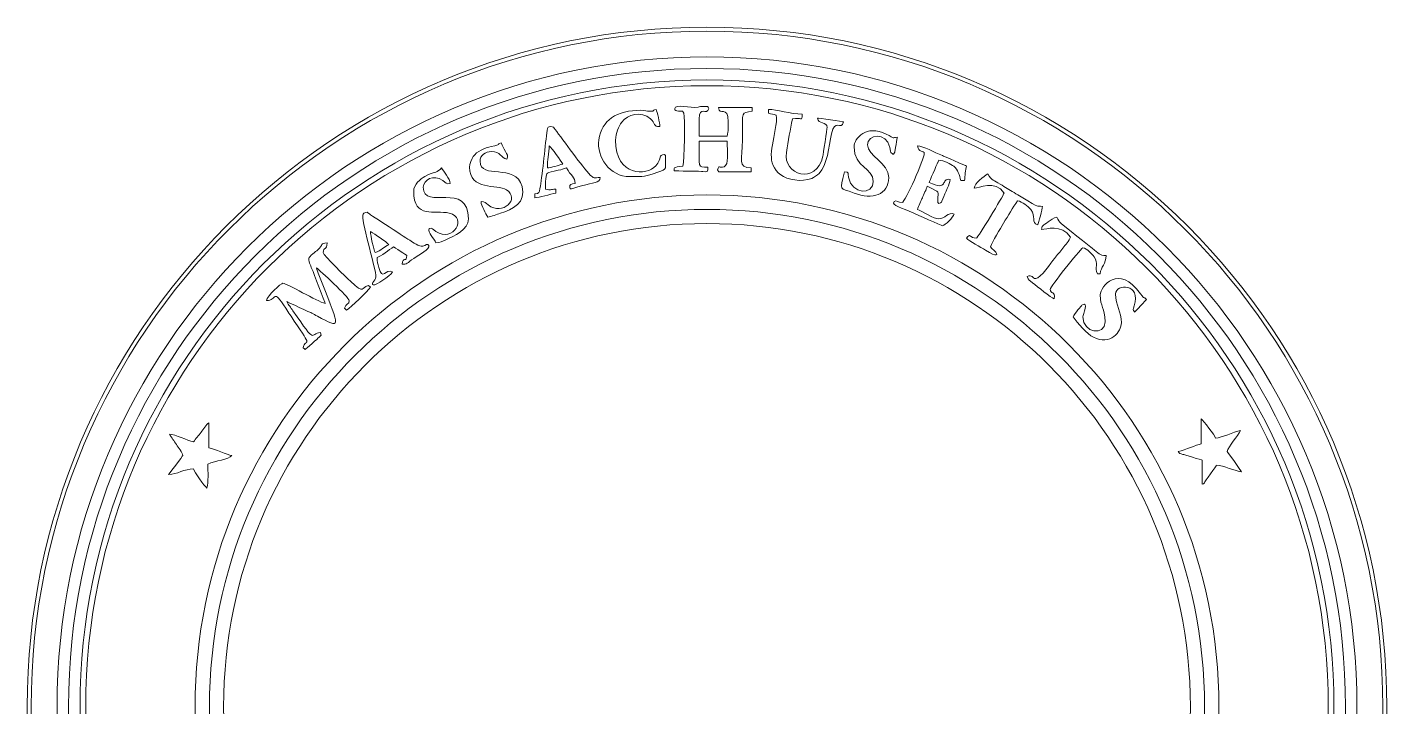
# Model space of a CAD drawing. Header units: inches. Extents: x 1.3 to 99.7, y 0.1 to 69.6.
# Drawn here: x 71.53 to 99.65, y 45.64 to 59.7 of the extents above; entities that cross this region are included whole.
import ezdxf

# ---------------------------------------------------------------- set-up
doc = ezdxf.new("R2010")
doc.units = ezdxf.units.IN
doc.header["$MEASUREMENT"] = 0
doc.layers.add('cut', color=6, linetype='Continuous', lineweight=0)
doc.layers.add('etch', color=1, linetype='Continuous', lineweight=0)

msp = doc.modelspace()

# ---------------------------------------------------------------- linework, layer by layer
at = {"layer": 'cut'}
for radius in [14.064, 10]:
    msp.add_circle((85.589, 45.636), radius, dxfattribs=at)
at = {"layer": 'etch'}
for radius in [13.982, 13.447, 13.209, 12.971, 12.852, 10.591, 10.293]:
    msp.add_circle((85.589, 45.636), radius, dxfattribs=at)
at = {"layer": 'etch', "lineweight": 9}
for points in [[(84.216, 57.979), (83.983, 57.979), (83.766, 57.936), (83.615, 57.823)], [(86.861, 57.919), (86.916, 57.907), (86.966, 57.892), (87.02, 57.88)], [(88.632, 57.223), (88.632, 56.785), (89.03, 56.796), (89.03, 56.507)], [(82.286, 56.786), (82.286, 56.885), (82.291, 56.941), (82.3, 57.01)], [(85.091, 56.825), (84.87, 56.807), (84.916, 56.775), (84.912, 56.726)], [(80.675, 56.805), (80.675, 56.311), (81.246, 56.451), (81.438, 56.336)], [(91.118, 56.368), (91.209, 56.368), (91.547, 56.549), (91.735, 56.268)], [(79.521, 56.308), (79.521, 55.72), (79.957, 55.924), (80.257, 55.851)], [(82.027, 56.249), (82.027, 56.249), (82.027, 56.169), (82.027, 56.169)], [(78.467, 55.811), (78.467, 55.563), (78.741, 54.687), (78.739, 54.534)], [(78.626, 55.473), (78.72, 55.41), (78.95, 55.275), (79.004, 55.194)], [(92.511, 55.513), (92.606, 55.513), (92.917, 55.638), (93.108, 55.353)], [(77.353, 54.916), (77.353, 54.822), (77.396, 54.749), (77.427, 54.672)], [(93.724, 54.16), (93.724, 53.902), (93.824, 53.91), (93.824, 53.603)], [(74.966, 51.117), (74.834, 51.147), (74.592, 51.273), (74.468, 51.276)], [(95.813, 51.077), (95.704, 51.052), (95.495, 50.955), (95.335, 50.918)]]:
    msp.add_open_spline(points, degree=3, dxfattribs=at)
for points, knots in [([(83.825, 57.733), (83.825, 57.733), (83.948, 57.898), (84.221, 57.969), (84.419, 57.804)], [0.6, 0.6, 0.6, 0.6, 0.60000001, 0.66666667, 0.66666667, 0.66666667, 0.66666667]), ([(84.399, 57.961), (84.399, 57.961), (84.343, 57.964), (84.308, 57.979), (84.216, 57.979)], [0.8666667, 0.8666667, 0.8666667, 0.8666667, 0.8666667, 1, 1, 1, 1]), ([(84.534, 57.999), (84.534, 57.999), (84.436, 57.973), (84.516, 57.955), (84.399, 57.961)], [0.8, 0.8, 0.8, 0.8, 0.80000001, 0.86666667, 0.86666667, 0.86666667, 0.86666667]), ([(84.613, 57.641), (84.613, 57.641), (84.613, 57.722), (84.559, 57.946), (84.534, 57.999)], [0.73333333, 0.73333333, 0.73333333, 0.73333333, 0.73333334, 0.8, 0.8, 0.8, 0.8]), ([(84.922, 58.017), (84.922, 58.017), (84.919, 57.973), (84.957, 57.974), (84.996, 57.965)], [0.84615385, 0.84615385, 0.84615385, 0.84615385, 0.84615386, 0.88461538, 0.88461538, 0.88461538, 0.88461538]), ([(85.404, 58.044), (85.404, 58.044), (85.245, 58.02), (84.93, 58.12), (84.922, 58.017)], [0.80769231, 0.80769231, 0.80769231, 0.80769231, 0.80769232, 0.84615385, 0.84615385, 0.84615385, 0.84615385]), ([(84.996, 57.965), (84.996, 57.965), (85.099, 57.942), (85.066, 57.994), (85.108, 57.917)], [0.88461538, 0.88461538, 0.88461538, 0.88461538, 0.88461539, 0.92307692, 0.92307692, 0.92307692, 0.92307692]), ([(85.53, 58.061), (85.53, 58.061), (85.475, 58.063), (85.435, 58.049), (85.404, 58.044)], [0.76923077, 0.76923077, 0.76923077, 0.76923077, 0.76923078, 0.80769231, 0.80769231, 0.80769231, 0.80769231]), ([(85.429, 57.8), (85.429, 57.8), (85.429, 58.096), (85.585, 57.857), (85.628, 58.019)], [0.69230769, 0.69230769, 0.69230769, 0.69230769, 0.6923077, 0.73076923, 0.73076923, 0.73076923, 0.73076923]), ([(85.628, 58.019), (85.628, 58.019), (85.589, 58.072), (85.629, 58.058), (85.53, 58.061)], [0.73076923, 0.73076923, 0.73076923, 0.73076923, 0.73076924, 0.76923077, 0.76923077, 0.76923077, 0.76923077]), ([(85.827, 58.039), (85.827, 58.039), (85.843, 57.842), (86.026, 58.107), (86.026, 57.74), (86.026, 57.74), (86.026, 57.574), (86.038, 57.581), (86.006, 57.442)], [0.53846154, 0.53846154, 0.53846154, 0.53846154, 0.53846155, 0.57692308, 0.57692308, 0.57692308, 0.57692309, 0.61538462, 0.61538462, 0.61538462, 0.61538462]), ([(86.523, 58.039), (86.523, 58.039), (86.523, 58.039), (85.827, 58.039), (85.827, 58.039)], [0.5, 0.5, 0.5, 0.5, 0.50000001, 0.53846154, 0.53846154, 0.53846154, 0.53846154]), ([(86.324, 57.362), (86.324, 57.362), (86.323, 58.024), (86.288, 57.904), (86.523, 57.959)], [0.42307692, 0.42307692, 0.42307692, 0.42307692, 0.42307693, 0.46153846, 0.46153846, 0.46153846, 0.46153846]), ([(86.523, 57.959), (86.523, 57.959), (86.523, 57.959), (86.523, 58.039), (86.523, 58.039)], [0.46153846, 0.46153846, 0.46153846, 0.46153846, 0.46153847, 0.5, 0.5, 0.5, 0.5]), ([(87.558, 57.899), (87.558, 57.899), (87.319, 57.899), (87.027, 57.999), (86.861, 57.999)], [0.8125, 0.8125, 0.8125, 0.8125, 0.81250001, 0.875, 0.875, 0.875, 0.875]), ([(86.861, 57.999), (86.861, 57.999), (86.861, 57.999), (86.861, 57.919), (86.861, 57.919)], [0.875, 0.875, 0.875, 0.875, 0.875, 1, 1, 1, 1]), ([(83.615, 57.823), (83.615, 57.823), (83.474, 57.717), (83.387, 57.586), (83.353, 57.368)], [0.06666667, 0.06666667, 0.06666667, 0.06666667, 0.06666668, 0.13333333, 0.13333333, 0.13333333, 0.13333333]), ([(84.529, 56.83), (84.529, 56.83), (84.35, 56.619), (83.698, 56.605), (83.698, 57.362), (83.698, 57.362), (83.698, 57.511), (83.758, 57.643), (83.825, 57.733)], [0.4666667, 0.4666667, 0.4666667, 0.4666667, 0.4666667, 0.5333333, 0.5333333, 0.5333333, 0.5333333, 0.6, 0.6, 0.6, 0.6]), ([(84.419, 57.804), (84.419, 57.804), (84.531, 57.71), (84.47, 57.644), (84.613, 57.641)], [0.66666667, 0.66666667, 0.66666667, 0.66666667, 0.66666668, 0.73333333, 0.73333333, 0.73333333, 0.73333333]), ([(85.108, 57.917), (85.108, 57.917), (85.147, 57.846), (85.116, 56.933), (85.091, 56.825)], [0.92307692, 0.92307692, 0.92307692, 0.92307692, 0.92307693, 1, 1, 1, 1]), ([(85.429, 57.442), (85.429, 57.442), (85.429, 57.442), (85.429, 57.8), (85.429, 57.8)], [0.65384615, 0.65384615, 0.65384615, 0.65384615, 0.65384616, 0.69230769, 0.69230769, 0.69230769, 0.69230769]), ([(87.015, 57.667), (87.015, 57.667), (86.942, 57.193), (86.8, 56.882), (87.116, 56.643)], [0.125, 0.125, 0.125, 0.125, 0.12500001, 0.1875, 0.1875, 0.1875, 0.1875]), ([(87.02, 57.88), (87.02, 57.88), (87.029, 57.777), (87.034, 57.793), (87.015, 57.667)], [0.0625, 0.0625, 0.0625, 0.0625, 0.06250001, 0.125, 0.125, 0.125, 0.125]), ([(87.233, 57.109), (87.233, 57.109), (87.275, 57.354), (87.307, 57.577), (87.359, 57.8)], [0.6875, 0.6875, 0.6875, 0.6875, 0.68750001, 0.75, 0.75, 0.75, 0.75]), ([(87.359, 57.8), (87.359, 57.8), (87.541, 57.848), (87.554, 57.725), (87.558, 57.899)], [0.75, 0.75, 0.75, 0.75, 0.75000001, 0.8125, 0.8125, 0.8125, 0.8125]), ([(88.413, 57.74), (88.413, 57.74), (88.413, 57.74), (87.876, 57.82), (87.876, 57.82)], [0.4375, 0.4375, 0.4375, 0.4375, 0.43750001, 0.5, 0.5, 0.5, 0.5]), ([(87.876, 57.82), (87.876, 57.82), (87.887, 57.681), (88.075, 57.754), (88.075, 57.621)], [0.5, 0.5, 0.5, 0.5, 0.50000001, 0.5625, 0.5625, 0.5625, 0.5625]), ([(88.165, 57.491), (88.165, 57.491), (88.237, 57.83), (88.361, 57.546), (88.413, 57.74)], [0.375, 0.375, 0.375, 0.375, 0.37500001, 0.4375, 0.4375, 0.4375, 0.4375]), ([(89.295, 57.489), (89.295, 57.489), (88.887, 57.69), (88.632, 57.402), (88.632, 57.223)], [0.8461538, 0.8461538, 0.8461538, 0.8461538, 0.8461539, 1, 1, 1, 1]), ([(82.276, 57.511), (82.276, 57.511), (82.235, 57.204), (82.177, 56.583), (82.134, 56.361)], [0.83333333, 0.83333333, 0.83333333, 0.83333333, 0.83333334, 0.88888889, 0.88888889, 0.88888889, 0.88888889]), ([(82.447, 57.583), (82.447, 57.583), (82.411, 57.628), (82.421, 57.641), (82.346, 57.641), (82.346, 57.641), (82.271, 57.641), (82.286, 57.582), (82.276, 57.511)], [0.7222222, 0.7222222, 0.7222222, 0.7222222, 0.7222222, 0.7777778, 0.7777778, 0.7777778, 0.7777778, 0.8333333, 0.8333333, 0.8333333, 0.8333333]), ([(83.175, 56.64), (83.175, 56.64), (83.015, 56.797), (82.616, 57.369), (82.447, 57.583)], [0.66666667, 0.66666667, 0.66666667, 0.66666667, 0.66666668, 0.72222222, 0.72222222, 0.72222222, 0.72222222]), ([(86.006, 57.442), (86.006, 57.442), (86.006, 57.442), (85.429, 57.442), (85.429, 57.442)], [0.61538462, 0.61538462, 0.61538462, 0.61538462, 0.61538463, 0.65384615, 0.65384615, 0.65384615, 0.65384615]), ([(87.909, 56.673), (87.909, 56.673), (88.081, 56.846), (88.109, 57.224), (88.165, 57.491)], [0.3125, 0.3125, 0.3125, 0.3125, 0.31250001, 0.375, 0.375, 0.375, 0.375]), ([(88.075, 57.621), (88.075, 57.621), (88.075, 57.621), (87.987, 57.033), (87.987, 57.033)], [0.5625, 0.5625, 0.5625, 0.5625, 0.56250001, 0.625, 0.625, 0.625, 0.625]), ([(88.91, 57.263), (88.91, 57.263), (88.91, 57.478), (89.294, 57.553), (89.372, 57.207)], [0.46153846, 0.46153846, 0.46153846, 0.46153846, 0.46153847, 0.53846154, 0.53846154, 0.53846154, 0.53846154]), ([(89.527, 57.422), (89.527, 57.422), (89.401, 57.412), (89.505, 57.385), (89.295, 57.489)], [0.76923077, 0.76923077, 0.76923077, 0.76923077, 0.76923078, 0.84615385, 0.84615385, 0.84615385, 0.84615385]), ([(89.473, 57.115), (89.473, 57.115), (89.473, 57.115), (89.527, 57.422), (89.527, 57.422)], [0.69230769, 0.69230769, 0.69230769, 0.69230769, 0.6923077, 0.76923077, 0.76923077, 0.76923077, 0.76923077]), ([(81.124, 57.231), (81.124, 57.231), (81, 57.206), (80.819, 57.127), (80.754, 57.024)], [0.8, 0.8, 0.8, 0.8, 0.80000001, 0.86666667, 0.86666667, 0.86666667, 0.86666667]), ([(80.894, 56.925), (80.894, 56.925), (80.894, 57.049), (81.004, 57.124), (81.132, 57.124), (81.132, 57.124), (81.322, 57.124), (81.319, 57), (81.451, 56.965)], [0.4666667, 0.4666667, 0.4666667, 0.4666667, 0.4666667, 0.5333333, 0.5333333, 0.5333333, 0.5333333, 0.6, 0.6, 0.6, 0.6]), ([(81.331, 57.303), (81.331, 57.303), (81.207, 57.269), (81.37, 57.28), (81.124, 57.231)], [0.73333333, 0.73333333, 0.73333333, 0.73333333, 0.73333334, 0.8, 0.8, 0.8, 0.8]), ([(81.418, 57.13), (81.418, 57.13), (81.384, 57.194), (81.362, 57.245), (81.331, 57.303)], [0.66666667, 0.66666667, 0.66666667, 0.66666667, 0.66666668, 0.73333333, 0.73333333, 0.73333333, 0.73333333]), ([(81.451, 56.965), (81.451, 56.965), (81.484, 57.034), (81.453, 57.064), (81.418, 57.13)], [0.6, 0.6, 0.6, 0.6, 0.60000001, 0.66666667, 0.66666667, 0.66666667, 0.66666667]), ([(82.3, 57.01), (82.3, 57.01), (82.31, 57.083), (82.325, 57.186), (82.326, 57.243)], [0.2, 0.2, 0.2, 0.2, 0.2, 0.4, 0.4, 0.4, 0.4]), ([(82.326, 57.243), (82.326, 57.243), (82.379, 57.204), (82.567, 56.936), (82.604, 56.865)], [0.4, 0.4, 0.4, 0.4, 0.4, 0.6, 0.6, 0.6, 0.6]), ([(83.353, 57.368), (83.353, 57.368), (83.3, 57.022), (83.566, 56.607), (83.997, 56.607)], [0.13333333, 0.13333333, 0.13333333, 0.13333333, 0.13333334, 0.2, 0.2, 0.2, 0.2]), ([(85.608, 56.805), (85.608, 56.805), (85.384, 56.805), (85.429, 56.773), (85.429, 57.343)], [0.11538462, 0.11538462, 0.11538462, 0.11538462, 0.11538463, 0.15384615, 0.15384615, 0.15384615, 0.15384615]), ([(85.429, 57.343), (85.429, 57.343), (85.429, 57.343), (86.006, 57.343), (86.006, 57.343)], [0.15384615, 0.15384615, 0.15384615, 0.15384615, 0.15384616, 0.19230769, 0.19230769, 0.19230769, 0.19230769]), ([(86.006, 57.343), (86.006, 57.343), (86.006, 57.114), (86.048, 56.844), (85.941, 56.811)], [0.19230769, 0.19230769, 0.19230769, 0.19230769, 0.1923077, 0.23076923, 0.23076923, 0.23076923, 0.23076923]), ([(86.503, 56.786), (86.503, 56.786), (86.21, 56.792), (86.325, 56.969), (86.324, 57.362)], [0.38461538, 0.38461538, 0.38461538, 0.38461538, 0.38461539, 0.42307692, 0.42307692, 0.42307692, 0.42307692]), ([(87.987, 57.033), (87.987, 57.033), (87.848, 56.418), (87.152, 56.644), (87.233, 57.109)], [0.625, 0.625, 0.625, 0.625, 0.62500001, 0.6875, 0.6875, 0.6875, 0.6875]), ([(89.348, 56.587), (89.348, 56.587), (89.348, 56.889), (88.91, 57.046), (88.91, 57.263)], [0.38461538, 0.38461538, 0.38461538, 0.38461538, 0.38461539, 0.46153846, 0.46153846, 0.46153846, 0.46153846]), ([(89.372, 57.207), (89.372, 57.207), (89.402, 57.075), (89.38, 57.104), (89.427, 57.084)], [0.53846154, 0.53846154, 0.53846154, 0.53846154, 0.53846155, 0.61538462, 0.61538462, 0.61538462, 0.61538462]), ([(89.427, 57.084), (89.427, 57.084), (89.428, 57.084), (89.432, 57.024), (89.473, 57.115)], [0.61538462, 0.61538462, 0.61538462, 0.61538462, 0.61538463, 0.69230769, 0.69230769, 0.69230769, 0.69230769]), ([(90.459, 57.041), (90.459, 57.041), (90.296, 57.108), (90.061, 57.24), (89.945, 57.243)], [0.875, 0.875, 0.875, 0.875, 0.87500001, 0.91666667, 0.91666667, 0.91666667, 0.91666667]), ([(89.945, 57.243), (89.945, 57.243), (89.957, 57.094), (90.084, 57.153), (90.084, 57.084)], [0.91666667, 0.91666667, 0.91666667, 0.91666667, 0.91666668, 1, 1, 1, 1]), ([(80.754, 57.024), (80.754, 57.024), (80.732, 56.989), (80.675, 56.858), (80.675, 56.805)], [0.8666667, 0.8666667, 0.8666667, 0.8666667, 0.8666667, 1, 1, 1, 1]), ([(81.765, 56.403), (81.765, 56.403), (81.625, 56.903), (80.894, 56.531), (80.894, 56.925)], [0.4, 0.4, 0.4, 0.4, 0.40000001, 0.46666667, 0.46666667, 0.46666667, 0.46666667]), ([(82.604, 56.865), (82.604, 56.865), (82.516, 56.844), (82.367, 56.792), (82.286, 56.786)], [0.6, 0.6, 0.6, 0.6, 0.6, 1, 1, 1, 1]), ([(84.474, 56.666), (84.474, 56.666), (84.765, 56.775), (84.733, 56.699), (84.733, 57.004)], [0.26666667, 0.26666667, 0.26666667, 0.26666667, 0.26666668, 0.33333333, 0.33333333, 0.33333333, 0.33333333]), ([(84.713, 57.064), (84.713, 57.064), (84.569, 57.052), (84.674, 57.002), (84.529, 56.83)], [0.4, 0.4, 0.4, 0.4, 0.40000001, 0.46666667, 0.46666667, 0.46666667, 0.46666667]), ([(84.733, 57.004), (84.733, 57.004), (84.733, 57.08), (84.739, 57.012), (84.713, 57.064)], [0.33333333, 0.33333333, 0.33333333, 0.33333333, 0.33333334, 0.4, 0.4, 0.4, 0.4]), ([(85.941, 56.811), (85.941, 56.811), (85.84, 56.78), (85.837, 56.857), (85.807, 56.746)], [0.23076923, 0.23076923, 0.23076923, 0.23076923, 0.23076924, 0.26923077, 0.26923077, 0.26923077, 0.26923077]), ([(90.084, 57.084), (90.084, 56.993), (89.69, 56.07), (89.626, 56.07), (89.626, 56.07), (89.543, 56.07), (89.503, 56.129), (89.462, 56.089)], [0, 0, 0, 0, 0.04166667, 0.04166667, 0.04166667, 0.04166668, 0.08333333, 0.08333333, 0.08333333, 0.08333333]), ([(90.183, 56.487), (90.183, 56.487), (90.183, 56.487), (90.353, 56.875), (90.353, 56.875)], [0.58333333, 0.58333333, 0.58333333, 0.58333333, 0.58333334, 0.625, 0.625, 0.625, 0.625]), ([(90.353, 56.875), (90.353, 56.875), (90.384, 56.945), (90.361, 56.867), (90.382, 56.945)], [0.625, 0.625, 0.625, 0.625, 0.62500001, 0.66666667, 0.66666667, 0.66666667, 0.66666667]), ([(90.382, 56.945), (90.382, 56.945), (90.484, 56.942), (90.636, 56.869), (90.696, 56.821)], [0.66666667, 0.66666667, 0.66666667, 0.66666667, 0.66666668, 0.70833333, 0.70833333, 0.70833333, 0.70833333]), ([(90.959, 56.825), (90.959, 56.825), (90.959, 56.825), (90.459, 57.041), (90.459, 57.041)], [0.83333333, 0.83333333, 0.83333333, 0.83333333, 0.83333334, 0.875, 0.875, 0.875, 0.875]), ([(90.696, 56.821), (90.696, 56.821), (90.775, 56.756), (90.814, 56.638), (90.84, 56.527)], [0.70833333, 0.70833333, 0.70833333, 0.70833333, 0.70833334, 0.75, 0.75, 0.75, 0.75]), ([(90.919, 56.527), (90.919, 56.527), (90.919, 56.625), (90.94, 56.745), (90.959, 56.825)], [0.79166667, 0.79166667, 0.79166667, 0.79166667, 0.79166668, 0.83333333, 0.83333333, 0.83333333, 0.83333333]), ([(79.753, 56.613), (79.753, 56.613), (79.658, 56.561), (79.521, 56.439), (79.521, 56.308)], [0.8571429, 0.8571429, 0.8571429, 0.8571429, 0.8571429, 1, 1, 1, 1]), ([(80.655, 55.731), (80.655, 55.731), (80.655, 56.535), (79.72, 55.889), (79.72, 56.388), (79.72, 56.388), (79.72, 56.541), (79.935, 56.663), (80.121, 56.53)], [0.4285714, 0.4285714, 0.4285714, 0.4285714, 0.4285714, 0.5, 0.5, 0.5, 0.5, 0.5714286, 0.5714286, 0.5714286, 0.5714286]), ([(80.068, 56.756), (80.068, 56.756), (79.983, 56.68), (79.925, 56.708), (79.753, 56.613)], [0.78571429, 0.78571429, 0.78571429, 0.78571429, 0.7857143, 0.85714286, 0.85714286, 0.85714286, 0.85714286]), ([(80.098, 56.786), (80.098, 56.786), (80.059, 56.757), (80.098, 56.783), (80.068, 56.756)], [0.71428571, 0.71428571, 0.71428571, 0.71428571, 0.71428572, 0.78571429, 0.78571429, 0.78571429, 0.78571429]), ([(80.277, 56.467), (80.277, 56.467), (80.269, 56.562), (80.146, 56.713), (80.098, 56.786)], [0.64285714, 0.64285714, 0.64285714, 0.64285714, 0.64285715, 0.71428571, 0.71428571, 0.71428571, 0.71428571]), ([(82.246, 56.348), (82.246, 56.348), (82.246, 56.421), (82.243, 56.489), (82.253, 56.56)], [0.22222222, 0.22222222, 0.22222222, 0.22222222, 0.22222223, 0.27777778, 0.27777778, 0.27777778, 0.27777778]), ([(82.253, 56.56), (82.253, 56.56), (82.274, 56.71), (82.249, 56.671), (82.513, 56.738)], [0.27777778, 0.27777778, 0.27777778, 0.27777778, 0.27777779, 0.33333333, 0.33333333, 0.33333333, 0.33333333]), ([(82.513, 56.738), (82.513, 56.738), (82.587, 56.756), (82.62, 56.771), (82.684, 56.786)], [0.33333333, 0.33333333, 0.33333333, 0.33333333, 0.33333334, 0.38888889, 0.38888889, 0.38888889, 0.38888889]), ([(82.684, 56.786), (82.684, 56.786), (82.769, 56.624), (82.86, 56.602), (82.863, 56.467)], [0.38888889, 0.38888889, 0.38888889, 0.38888889, 0.3888889, 0.44444444, 0.44444444, 0.44444444, 0.44444444]), ([(82.993, 56.416), (82.993, 56.416), (83.239, 56.487), (83.37, 56.468), (83.38, 56.587)], [0.55555556, 0.55555556, 0.55555556, 0.55555556, 0.55555557, 0.61111111, 0.61111111, 0.61111111, 0.61111111]), ([(83.38, 56.587), (83.38, 56.587), (83.244, 56.587), (83.251, 56.565), (83.175, 56.64)], [0.61111111, 0.61111111, 0.61111111, 0.61111111, 0.61111112, 0.66666667, 0.66666667, 0.66666667, 0.66666667]), ([(83.997, 56.607), (83.997, 56.607), (84.19, 56.607), (84.293, 56.598), (84.474, 56.666)], [0.2, 0.2, 0.2, 0.2, 0.20000001, 0.26666667, 0.26666667, 0.26666667, 0.26666667]), ([(84.912, 56.726), (84.912, 56.726), (84.912, 56.726), (85.503, 56.715), (85.503, 56.715)], [0.03846154, 0.03846154, 0.03846154, 0.03846154, 0.03846155, 0.07692308, 0.07692308, 0.07692308, 0.07692308]), ([(85.503, 56.715), (85.503, 56.715), (85.599, 56.701), (85.606, 56.702), (85.608, 56.805)], [0.07692308, 0.07692308, 0.07692308, 0.07692308, 0.07692309, 0.11538462, 0.11538462, 0.11538462, 0.11538462]), ([(85.807, 56.746), (85.807, 56.746), (85.83, 56.712), (85.81, 56.706), (85.867, 56.706)], [0.26923077, 0.26923077, 0.26923077, 0.26923077, 0.26923078, 0.30769231, 0.30769231, 0.30769231, 0.30769231]), ([(85.867, 56.706), (85.867, 56.706), (85.867, 56.706), (86.503, 56.706), (86.503, 56.706)], [0.30769231, 0.30769231, 0.30769231, 0.30769231, 0.30769232, 0.34615385, 0.34615385, 0.34615385, 0.34615385]), ([(86.503, 56.706), (86.503, 56.706), (86.503, 56.706), (86.503, 56.786), (86.503, 56.786)], [0.34615385, 0.34615385, 0.34615385, 0.34615385, 0.34615386, 0.38461538, 0.38461538, 0.38461538, 0.38461538]), ([(87.116, 56.643), (87.116, 56.643), (87.25, 56.542), (87.545, 56.488), (87.755, 56.569)], [0.1875, 0.1875, 0.1875, 0.1875, 0.18750001, 0.25, 0.25, 0.25, 0.25]), ([(87.755, 56.569), (87.755, 56.569), (87.796, 56.584), (87.876, 56.639), (87.909, 56.673)], [0.25, 0.25, 0.25, 0.25, 0.25000001, 0.3125, 0.3125, 0.3125, 0.3125]), ([(88.433, 56.706), (88.433, 56.706), (88.335, 56.286), (88.325, 56.391), (88.632, 56.268)], [0.23076923, 0.23076923, 0.23076923, 0.23076923, 0.23076924, 0.30769231, 0.30769231, 0.30769231, 0.30769231]), ([(88.519, 56.593), (88.519, 56.593), (88.502, 56.687), (88.534, 56.698), (88.433, 56.706)], [0.15384615, 0.15384615, 0.15384615, 0.15384615, 0.15384616, 0.23076923, 0.23076923, 0.23076923, 0.23076923]), ([(89.03, 56.507), (89.03, 56.507), (89.03, 56.222), (88.582, 56.232), (88.519, 56.593)], [0.07692308, 0.07692308, 0.07692308, 0.07692308, 0.07692309, 0.15384615, 0.15384615, 0.15384615, 0.15384615]), ([(88.632, 56.268), (88.632, 56.268), (89.014, 56.116), (89.348, 56.233), (89.348, 56.587)], [0.30769231, 0.30769231, 0.30769231, 0.30769231, 0.30769232, 0.38461538, 0.38461538, 0.38461538, 0.38461538]), ([(90.621, 56.547), (90.621, 56.547), (90.416, 56.59), (90.592, 56.291), (90.183, 56.487)], [0.54166667, 0.54166667, 0.54166667, 0.54166667, 0.54166668, 0.58333333, 0.58333333, 0.58333333, 0.58333333]), ([(90.466, 56.145), (90.466, 56.145), (90.519, 56.283), (90.613, 56.454), (90.621, 56.547)], [0.5, 0.5, 0.5, 0.5, 0.50000001, 0.54166667, 0.54166667, 0.54166667, 0.54166667]), ([(91.397, 56.666), (91.397, 56.666), (91.314, 56.611), (91.127, 56.475), (91.118, 56.368)], [0.8823529, 0.8823529, 0.8823529, 0.8823529, 0.882353, 1, 1, 1, 1]), ([(91.657, 56.449), (91.657, 56.449), (91.515, 56.533), (91.491, 56.525), (91.397, 56.666)], [0.82352941, 0.82352941, 0.82352941, 0.82352941, 0.82352942, 0.88235294, 0.88235294, 0.88235294, 0.88235294]), ([(80.121, 56.53), (80.121, 56.53), (80.2, 56.475), (80.187, 56.448), (80.277, 56.467)], [0.57142857, 0.57142857, 0.57142857, 0.57142857, 0.57142858, 0.64285714, 0.64285714, 0.64285714, 0.64285714]), ([(81.438, 56.336), (81.438, 56.336), (81.738, 56.156), (81.356, 55.784), (81.064, 56.021)], [0.06666667, 0.06666667, 0.06666667, 0.06666667, 0.06666668, 0.13333333, 0.13333333, 0.13333333, 0.13333333]), ([(81.314, 55.848), (81.314, 55.848), (81.558, 55.925), (81.858, 56.069), (81.765, 56.403)], [0.33333333, 0.33333333, 0.33333333, 0.33333333, 0.33333334, 0.4, 0.4, 0.4, 0.4]), ([(82.134, 56.361), (82.134, 56.361), (82.115, 56.263), (82.117, 56.269), (82.027, 56.249)], [0.8888889, 0.8888889, 0.8888889, 0.8888889, 0.8888889, 1, 1, 1, 1]), ([(82.027, 56.169), (82.027, 56.169), (82.11, 56.171), (82.352, 56.242), (82.465, 56.268)], [0.05555556, 0.05555556, 0.05555556, 0.05555556, 0.05555557, 0.11111111, 0.11111111, 0.11111111, 0.11111111]), ([(82.465, 56.348), (82.465, 56.348), (82.328, 56.348), (82.381, 56.317), (82.246, 56.348)], [0.16666667, 0.16666667, 0.16666667, 0.16666667, 0.16666668, 0.22222222, 0.22222222, 0.22222222, 0.22222222]), ([(82.465, 56.268), (82.465, 56.268), (82.465, 56.268), (82.465, 56.348), (82.465, 56.348)], [0.11111111, 0.11111111, 0.11111111, 0.11111111, 0.11111112, 0.16666667, 0.16666667, 0.16666667, 0.16666667]), ([(82.863, 56.467), (82.863, 56.467), (82.773, 56.46), (82.742, 56.442), (82.748, 56.39)], [0.44444444, 0.44444444, 0.44444444, 0.44444444, 0.44444445, 0.5, 0.5, 0.5, 0.5]), ([(82.748, 56.39), (82.748, 56.39), (82.754, 56.335), (82.757, 56.349), (82.993, 56.416)], [0.5, 0.5, 0.5, 0.5, 0.50000001, 0.55555556, 0.55555556, 0.55555556, 0.55555556]), ([(90.044, 56.17), (90.044, 56.17), (90.072, 56.234), (90.129, 56.347), (90.144, 56.408)], [0.33333333, 0.33333333, 0.33333333, 0.33333333, 0.33333334, 0.375, 0.375, 0.375, 0.375]), ([(90.144, 56.408), (90.144, 56.408), (90.441, 56.251), (90.362, 56.331), (90.362, 56.109)], [0.375, 0.375, 0.375, 0.375, 0.37500001, 0.41666667, 0.41666667, 0.41666667, 0.41666667]), ([(90.84, 56.527), (90.84, 56.527), (90.84, 56.527), (90.919, 56.527), (90.919, 56.527)], [0.75, 0.75, 0.75, 0.75, 0.75000001, 0.79166667, 0.79166667, 0.79166667, 0.79166667]), ([(91.735, 56.268), (91.735, 56.268), (91.72, 56.213), (91.194, 55.334), (91.158, 55.334)], [0.05882353, 0.05882353, 0.05882353, 0.05882353, 0.05882354, 0.11764706, 0.11764706, 0.11764706, 0.11764706]), ([(91.943, 56.277), (91.943, 56.277), (91.84, 56.339), (91.754, 56.39), (91.657, 56.449)], [0.76470588, 0.76470588, 0.76470588, 0.76470588, 0.76470589, 0.82352941, 0.82352941, 0.82352941, 0.82352941]), ([(92.229, 56.106), (92.229, 56.106), (92.128, 56.166), (92.046, 56.215), (91.943, 56.277)], [0.70588235, 0.70588235, 0.70588235, 0.70588235, 0.70588236, 0.76470588, 0.76470588, 0.76470588, 0.76470588]), ([(81.064, 56.021), (81.064, 56.021), (81.011, 56.065), (81.002, 56.087), (80.914, 56.089)], [0.13333333, 0.13333333, 0.13333333, 0.13333333, 0.13333334, 0.2, 0.2, 0.2, 0.2]), ([(80.914, 56.089), (80.914, 56.089), (80.921, 56.004), (81.015, 55.843), (81.053, 55.771)], [0.2, 0.2, 0.2, 0.2, 0.20000001, 0.26666667, 0.26666667, 0.26666667, 0.26666667]), ([(89.462, 56.089), (89.462, 56.089), (89.384, 56.011), (89.64, 55.964), (89.852, 55.857)], [0.08333333, 0.08333333, 0.08333333, 0.08333333, 0.08333334, 0.125, 0.125, 0.125, 0.125]), ([(89.945, 55.93), (89.945, 55.93), (89.96, 55.995), (90.017, 56.108), (90.044, 56.17)], [0.29166667, 0.29166667, 0.29166667, 0.29166667, 0.29166668, 0.33333333, 0.33333333, 0.33333333, 0.33333333]), ([(90.362, 56.109), (90.362, 56.109), (90.362, 56.033), (90.356, 56.102), (90.382, 56.05)], [0.41666667, 0.41666667, 0.41666667, 0.41666667, 0.41666668, 0.45833333, 0.45833333, 0.45833333, 0.45833333]), ([(90.382, 56.05), (90.382, 56.05), (90.456, 56.069), (90.436, 56.067), (90.466, 56.145)], [0.45833333, 0.45833333, 0.45833333, 0.45833333, 0.45833334, 0.5, 0.5, 0.5, 0.5]), ([(91.724, 55.643), (91.724, 55.643), (91.824, 55.809), (91.911, 55.956), (92.013, 56.109)], [0.41176471, 0.41176471, 0.41176471, 0.41176471, 0.41176472, 0.47058824, 0.47058824, 0.47058824, 0.47058824]), ([(92.013, 56.109), (92.013, 56.109), (92.114, 56.086), (92.228, 55.998), (92.287, 55.925)], [0.47058824, 0.47058824, 0.47058824, 0.47058824, 0.47058825, 0.52941176, 0.52941176, 0.52941176, 0.52941176]), ([(92.531, 55.99), (92.531, 55.99), (92.375, 56.023), (92.519, 55.93), (92.229, 56.106)], [0.64705882, 0.64705882, 0.64705882, 0.64705882, 0.64705883, 0.70588235, 0.70588235, 0.70588235, 0.70588235]), ([(92.431, 55.612), (92.431, 55.612), (92.45, 55.652), (92.526, 55.934), (92.531, 55.99)], [0.58823529, 0.58823529, 0.58823529, 0.58823529, 0.5882353, 0.64705882, 0.64705882, 0.64705882, 0.64705882]), ([(78.529, 55.864), (78.529, 55.864), (78.508, 55.861), (78.467, 55.842), (78.467, 55.811)], [0.875, 0.875, 0.875, 0.875, 0.875, 1, 1, 1, 1]), ([(78.594, 55.842), (78.594, 55.842), (78.533, 55.879), (78.598, 55.874), (78.529, 55.864)], [0.8125, 0.8125, 0.8125, 0.8125, 0.81250001, 0.875, 0.875, 0.875, 0.875]), ([(79.438, 55.29), (79.438, 55.29), (79.438, 55.29), (78.594, 55.842), (78.594, 55.842)], [0.75, 0.75, 0.75, 0.75, 0.75000001, 0.8125, 0.8125, 0.8125, 0.8125]), ([(80.257, 55.851), (80.257, 55.851), (80.641, 55.757), (80.345, 55.234), (79.979, 55.474)], [0.07142857, 0.07142857, 0.07142857, 0.07142857, 0.07142858, 0.14285714, 0.14285714, 0.14285714, 0.14285714]), ([(80.189, 55.302), (80.189, 55.302), (80.354, 55.371), (80.655, 55.514), (80.655, 55.731)], [0.35714286, 0.35714286, 0.35714286, 0.35714286, 0.35714287, 0.42857143, 0.42857143, 0.42857143, 0.42857143]), ([(81.053, 55.771), (81.053, 55.771), (81.136, 55.778), (81.242, 55.826), (81.314, 55.848)], [0.26666667, 0.26666667, 0.26666667, 0.26666667, 0.26666668, 0.33333333, 0.33333333, 0.33333333, 0.33333333]), ([(89.852, 55.857), (89.852, 55.857), (89.91, 55.828), (90.444, 55.592), (90.462, 55.592)], [0.125, 0.125, 0.125, 0.125, 0.12500001, 0.16666667, 0.16666667, 0.16666667, 0.16666667]), ([(90.382, 55.731), (90.382, 55.731), (90.306, 55.731), (90.017, 55.892), (89.945, 55.93)], [0.25, 0.25, 0.25, 0.25, 0.25000001, 0.29166667, 0.29166667, 0.29166667, 0.29166667]), ([(90.701, 55.831), (90.701, 55.831), (90.58, 55.889), (90.512, 55.731), (90.382, 55.731)], [0.20833333, 0.20833333, 0.20833333, 0.20833333, 0.20833334, 0.25, 0.25, 0.25, 0.25]), ([(90.462, 55.592), (90.462, 55.592), (90.515, 55.592), (90.684, 55.77), (90.701, 55.831)], [0.16666667, 0.16666667, 0.16666667, 0.16666667, 0.16666668, 0.20833333, 0.20833333, 0.20833333, 0.20833333]), ([(92.287, 55.925), (92.287, 55.925), (92.402, 55.784), (92.285, 55.651), (92.431, 55.612)], [0.52941176, 0.52941176, 0.52941176, 0.52941176, 0.52941177, 0.58823529, 0.58823529, 0.58823529, 0.58823529]), ([(92.829, 55.771), (92.829, 55.771), (92.757, 55.754), (92.704, 55.71), (92.65, 55.672)], [0.84210526, 0.84210526, 0.84210526, 0.84210526, 0.84210527, 0.89473684, 0.89473684, 0.89473684, 0.89473684]), ([(92.925, 55.628), (92.925, 55.628), (92.862, 55.68), (92.865, 55.702), (92.829, 55.771)], [0.78947368, 0.78947368, 0.78947368, 0.78947368, 0.78947369, 0.84210526, 0.84210526, 0.84210526, 0.84210526]), ([(78.725, 55.035), (78.725, 55.035), (78.696, 55.096), (78.628, 55.383), (78.626, 55.473)], [0.5, 0.5, 0.5, 0.5, 0.5, 1, 1, 1, 1]), ([(79.839, 55.532), (79.839, 55.532), (79.804, 55.446), (79.952, 55.335), (79.979, 55.234)], [0.21428571, 0.21428571, 0.21428571, 0.21428571, 0.21428572, 0.28571429, 0.28571429, 0.28571429, 0.28571429]), ([(79.979, 55.474), (79.979, 55.474), (79.916, 55.515), (79.908, 55.561), (79.839, 55.532)], [0.14285714, 0.14285714, 0.14285714, 0.14285714, 0.14285715, 0.21428571, 0.21428571, 0.21428571, 0.21428571]), ([(91.158, 55.334), (91.158, 55.334), (91.024, 55.334), (91.04, 55.451), (90.959, 55.334)], [0.11764706, 0.11764706, 0.11764706, 0.11764706, 0.11764707, 0.17647059, 0.17647059, 0.17647059, 0.17647059]), ([(91.456, 55.155), (91.456, 55.155), (91.48, 55.256), (91.66, 55.537), (91.724, 55.643)], [0.35294118, 0.35294118, 0.35294118, 0.35294118, 0.35294119, 0.41176471, 0.41176471, 0.41176471, 0.41176471]), ([(92.65, 55.672), (92.65, 55.672), (92.529, 55.586), (92.518, 55.598), (92.511, 55.513)], [0.8947368, 0.8947368, 0.8947368, 0.8947368, 0.8947369, 1, 1, 1, 1]), ([(93.556, 55.126), (93.556, 55.126), (93.556, 55.126), (92.925, 55.628), (92.925, 55.628)], [0.73684211, 0.73684211, 0.73684211, 0.73684211, 0.73684212, 0.78947368, 0.78947368, 0.78947368, 0.78947368]), ([(77.731, 55.234), (77.731, 55.234), (77.587, 55.231), (77.654, 55.192), (77.537, 55.09)], [0.88888889, 0.88888889, 0.88888889, 0.88888889, 0.8888889, 0.92592593, 0.92592593, 0.92592593, 0.92592593]), ([(78.213, 54.443), (78.213, 54.443), (78.138, 54.513), (77.651, 54.979), (77.651, 55.035), (77.651, 55.035), (77.651, 55.168), (77.727, 55.067), (77.731, 55.234)], [0.81481481, 0.81481481, 0.81481481, 0.81481481, 0.81481482, 0.85185185, 0.85185185, 0.85185185, 0.85185186, 0.88888889, 0.88888889, 0.88888889, 0.88888889]), ([(79.004, 55.194), (79.004, 55.194), (78.914, 55.17), (78.847, 55.064), (78.725, 55.035)], [0.25, 0.25, 0.25, 0.25, 0.25, 0.5, 0.5, 0.5, 0.5]), ([(78.765, 54.936), (78.765, 54.936), (78.834, 54.954), (79.018, 55.098), (79.103, 55.155)], [0.3125, 0.3125, 0.3125, 0.3125, 0.31250001, 0.375, 0.375, 0.375, 0.375]), ([(79.103, 55.155), (79.103, 55.155), (79.103, 55.155), (79.382, 54.976), (79.382, 54.976)], [0.375, 0.375, 0.375, 0.375, 0.37500001, 0.4375, 0.4375, 0.4375, 0.4375]), ([(79.709, 55.167), (79.709, 55.167), (79.635, 55.151), (79.504, 55.25), (79.438, 55.29)], [0.6875, 0.6875, 0.6875, 0.6875, 0.68750001, 0.75, 0.75, 0.75, 0.75]), ([(79.521, 54.916), (79.521, 54.916), (79.639, 55), (79.867, 55.105), (79.831, 55.184)], [0.5625, 0.5625, 0.5625, 0.5625, 0.56250001, 0.625, 0.625, 0.625, 0.625]), ([(79.831, 55.184), (79.831, 55.184), (79.807, 55.236), (79.775, 55.181), (79.709, 55.167)], [0.625, 0.625, 0.625, 0.625, 0.62500001, 0.6875, 0.6875, 0.6875, 0.6875]), ([(79.979, 55.234), (79.979, 55.234), (80.069, 55.236), (80.109, 55.269), (80.189, 55.302)], [0.28571429, 0.28571429, 0.28571429, 0.28571429, 0.2857143, 0.35714286, 0.35714286, 0.35714286, 0.35714286]), ([(90.959, 55.334), (90.959, 55.334), (91.004, 55.273), (91.26, 55.146), (91.349, 55.087)], [0.17647059, 0.17647059, 0.17647059, 0.17647059, 0.1764706, 0.23529412, 0.23529412, 0.23529412, 0.23529412]), ([(91.539, 55.074), (91.539, 55.074), (91.499, 55.112), (91.497, 55.094), (91.456, 55.155)], [0.29411765, 0.29411765, 0.29411765, 0.29411765, 0.29411766, 0.35294118, 0.35294118, 0.35294118, 0.35294118]), ([(92.69, 54.279), (92.69, 54.279), (92.69, 54.322), (93.287, 55.082), (93.366, 55.135)], [0.42105263, 0.42105263, 0.42105263, 0.42105263, 0.42105264, 0.47368421, 0.47368421, 0.47368421, 0.47368421]), ([(93.108, 55.353), (93.108, 55.353), (93.088, 55.282), (93.002, 55.19), (92.953, 55.13)], [0.05263158, 0.05263158, 0.05263158, 0.05263158, 0.05263159, 0.10526316, 0.10526316, 0.10526316, 0.10526316]), ([(93.366, 55.135), (93.366, 55.135), (93.459, 55.113), (93.546, 55.021), (93.597, 54.948)], [0.47368421, 0.47368421, 0.47368421, 0.47368421, 0.47368422, 0.52631579, 0.52631579, 0.52631579, 0.52631579]), ([(77.537, 55.09), (77.537, 55.09), (77.5, 55.057), (77.353, 54.959), (77.353, 54.916)], [0.92592593, 0.92592593, 0.92592593, 0.92592593, 0.92592594, 1, 1, 1, 1]), ([(78.797, 54.729), (78.797, 54.729), (78.776, 54.803), (78.765, 54.846), (78.765, 54.936)], [0.25, 0.25, 0.25, 0.25, 0.25000001, 0.3125, 0.3125, 0.3125, 0.3125]), ([(79.382, 54.976), (79.382, 54.976), (79.369, 54.821), (79.296, 54.961), (79.282, 54.797)], [0.4375, 0.4375, 0.4375, 0.4375, 0.43750001, 0.5, 0.5, 0.5, 0.5]), ([(79.282, 54.797), (79.282, 54.797), (79.375, 54.777), (79.391, 54.824), (79.521, 54.916)], [0.5, 0.5, 0.5, 0.5, 0.50000001, 0.5625, 0.5625, 0.5625, 0.5625]), ([(91.349, 55.087), (91.349, 55.087), (91.597, 54.923), (91.626, 54.991), (91.539, 55.074)], [0.23529412, 0.23529412, 0.23529412, 0.23529412, 0.23529413, 0.29411765, 0.29411765, 0.29411765, 0.29411765]), ([(92.776, 54.91), (92.776, 54.91), (92.719, 54.84), (92.488, 54.498), (92.391, 54.498)], [0.15789474, 0.15789474, 0.15789474, 0.15789474, 0.15789475, 0.21052632, 0.21052632, 0.21052632, 0.21052632]), ([(92.953, 55.13), (92.953, 55.13), (92.889, 55.052), (92.84, 54.989), (92.776, 54.91)], [0.10526316, 0.10526316, 0.10526316, 0.10526316, 0.10526317, 0.15789474, 0.15789474, 0.15789474, 0.15789474]), ([(93.844, 54.976), (93.844, 54.976), (93.702, 54.976), (93.697, 55.015), (93.556, 55.126)], [0.68421053, 0.68421053, 0.68421053, 0.68421053, 0.68421054, 0.73684211, 0.73684211, 0.73684211, 0.73684211]), ([(93.597, 54.948), (93.597, 54.948), (93.691, 54.815), (93.608, 54.716), (93.665, 54.598)], [0.52631579, 0.52631579, 0.52631579, 0.52631579, 0.5263158, 0.57894737, 0.57894737, 0.57894737, 0.57894737]), ([(93.724, 54.598), (93.724, 54.598), (93.736, 54.739), (93.844, 54.797), (93.844, 54.976)], [0.63157895, 0.63157895, 0.63157895, 0.63157895, 0.63157896, 0.68421053, 0.68421053, 0.68421053, 0.68421053]), ([(77.427, 54.672), (77.427, 54.672), (77.427, 54.672), (77.691, 53.981), (77.691, 53.981)], [0.03703704, 0.03703704, 0.03703704, 0.03703704, 0.03703705, 0.07407407, 0.07407407, 0.07407407, 0.07407407]), ([(77.611, 54.438), (77.611, 54.438), (77.579, 54.52), (77.532, 54.631), (77.512, 54.717)], [0.55555556, 0.55555556, 0.55555556, 0.55555556, 0.55555557, 0.59259259, 0.59259259, 0.59259259, 0.59259259]), ([(77.512, 54.717), (77.512, 54.717), (77.568, 54.679), (78.188, 54.109), (78.188, 54.041), (78.188, 54.041), (78.188, 53.966), (78.115, 53.981), (78.089, 53.882)], [0.59259259, 0.59259259, 0.59259259, 0.59259259, 0.5925926, 0.62962963, 0.62962963, 0.62962963, 0.62962964, 0.66666667, 0.66666667, 0.66666667, 0.66666667]), ([(78.719, 54.365), (78.719, 54.365), (78.723, 54.365), (79.031, 54.539), (79.083, 54.637)], [0.125, 0.125, 0.125, 0.125, 0.12500001, 0.1875, 0.1875, 0.1875, 0.1875]), ([(79.083, 54.637), (79.083, 54.637), (78.934, 54.721), (78.881, 54.433), (78.797, 54.729)], [0.1875, 0.1875, 0.1875, 0.1875, 0.18750001, 0.25, 0.25, 0.25, 0.25]), ([(92.391, 54.498), (92.391, 54.498), (92.309, 54.498), (92.325, 54.592), (92.212, 54.538)], [0.21052632, 0.21052632, 0.21052632, 0.21052632, 0.21052633, 0.26315789, 0.26315789, 0.26315789, 0.26315789]), ([(93.665, 54.598), (93.665, 54.598), (93.665, 54.598), (93.724, 54.598), (93.724, 54.598)], [0.57894737, 0.57894737, 0.57894737, 0.57894737, 0.57894738, 0.63157895, 0.63157895, 0.63157895, 0.63157895]), ([(94.559, 54.179), (94.559, 54.179), (94.109, 54.817), (93.724, 54.331), (93.724, 54.16)], [0.8461538, 0.8461538, 0.8461538, 0.8461538, 0.8461539, 1, 1, 1, 1]), ([(76.816, 54.399), (76.816, 54.399), (76.777, 54.399), (76.486, 54.144), (76.477, 54.041)], [0.11111111, 0.11111111, 0.11111111, 0.11111111, 0.11111112, 0.14814815, 0.14814815, 0.14814815, 0.14814815]), ([(76.477, 54.041), (76.477, 54.041), (76.706, 54.046), (76.587, 54.314), (76.875, 53.882)], [0.14814815, 0.14814815, 0.14814815, 0.14814815, 0.14814816, 0.18518519, 0.18518519, 0.18518519, 0.18518519]), ([(77.691, 53.981), (77.691, 53.981), (77.525, 54.02), (76.903, 54.399), (76.816, 54.399)], [0.07407407, 0.07407407, 0.07407407, 0.07407407, 0.07407408, 0.11111111, 0.11111111, 0.11111111, 0.11111111]), ([(77.529, 53.719), (77.529, 53.719), (78.025, 53.459), (78.009, 53.431), (77.611, 54.438)], [0.51851852, 0.51851852, 0.51851852, 0.51851852, 0.51851853, 0.55555556, 0.55555556, 0.55555556, 0.55555556]), ([(78.133, 53.846), (78.133, 53.846), (78.224, 53.906), (78.565, 54.228), (78.626, 54.319)], [0.7037037, 0.7037037, 0.7037037, 0.7037037, 0.70370371, 0.74074074, 0.74074074, 0.74074074, 0.74074074]), ([(78.582, 54.355), (78.582, 54.355), (78.423, 54.319), (78.526, 54.153), (78.213, 54.443)], [0.77777778, 0.77777778, 0.77777778, 0.77777778, 0.77777779, 0.81481481, 0.81481481, 0.81481481, 0.81481481]), ([(78.626, 54.319), (78.626, 54.319), (78.626, 54.319), (78.582, 54.355), (78.582, 54.355)], [0.74074074, 0.74074074, 0.74074074, 0.74074074, 0.74074075, 0.77777778, 0.77777778, 0.77777778, 0.77777778]), ([(78.739, 54.534), (78.739, 54.534), (78.738, 54.45), (78.587, 54.359), (78.719, 54.365)], [0.0625, 0.0625, 0.0625, 0.0625, 0.06250001, 0.125, 0.125, 0.125, 0.125]), ([(92.212, 54.538), (92.212, 54.538), (92.234, 54.458), (92.264, 54.461), (92.325, 54.412)], [0.26315789, 0.26315789, 0.26315789, 0.26315789, 0.2631579, 0.31578947, 0.31578947, 0.31578947, 0.31578947]), ([(92.325, 54.412), (92.325, 54.412), (92.426, 54.332), (92.701, 54.099), (92.769, 54.08)], [0.31578947, 0.31578947, 0.31578947, 0.31578947, 0.31578948, 0.36842105, 0.36842105, 0.36842105, 0.36842105]), ([(94.162, 53.583), (94.162, 53.583), (94.162, 53.82), (94.042, 53.938), (94.042, 54.18), (94.042, 54.18), (94.042, 54.397), (94.587, 54.4), (94.426, 53.933)], [0.4615385, 0.4615385, 0.4615385, 0.4615385, 0.4615385, 0.5384615, 0.5384615, 0.5384615, 0.5384615, 0.6153846, 0.6153846, 0.6153846, 0.6153846]), ([(77.023, 53.83), (77.023, 53.83), (76.97, 53.907), (76.939, 53.938), (76.895, 54.021)], [0.40740741, 0.40740741, 0.40740741, 0.40740741, 0.40740742, 0.44444444, 0.44444444, 0.44444444, 0.44444444]), ([(76.895, 54.021), (76.895, 54.021), (76.895, 54.021), (77.413, 53.782), (77.413, 53.782)], [0.44444444, 0.44444444, 0.44444444, 0.44444444, 0.44444445, 0.48148148, 0.48148148, 0.48148148, 0.48148148]), ([(92.769, 54.08), (92.769, 54.08), (92.807, 54.244), (92.69, 54.17), (92.69, 54.279)], [0.36842105, 0.36842105, 0.36842105, 0.36842105, 0.36842106, 0.42105263, 0.42105263, 0.42105263, 0.42105263]), ([(93.366, 53.703), (93.366, 53.703), (93.366, 53.759), (93.499, 54.041), (93.347, 53.945)], [0.15384615, 0.15384615, 0.15384615, 0.15384615, 0.15384616, 0.23076923, 0.23076923, 0.23076923, 0.23076923]), ([(94.44, 53.802), (94.44, 53.802), (94.44, 53.802), (94.679, 54.061), (94.679, 54.061)], [0.69230769, 0.69230769, 0.69230769, 0.69230769, 0.6923077, 0.76923077, 0.76923077, 0.76923077, 0.76923077]), ([(94.679, 54.061), (94.679, 54.061), (94.618, 54.144), (94.652, 54.048), (94.559, 54.179)], [0.76923077, 0.76923077, 0.76923077, 0.76923077, 0.76923078, 0.84615385, 0.84615385, 0.84615385, 0.84615385]), ([(76.875, 53.882), (76.875, 53.882), (76.934, 53.793), (76.989, 53.711), (77.05, 53.619)], [0.18518519, 0.18518519, 0.18518519, 0.18518519, 0.1851852, 0.22222222, 0.22222222, 0.22222222, 0.22222222]), ([(77.591, 53.384), (77.591, 53.384), (77.363, 53.365), (77.53, 53.098), (77.023, 53.83)], [0.37037037, 0.37037037, 0.37037037, 0.37037037, 0.37037038, 0.40740741, 0.40740741, 0.40740741, 0.40740741]), ([(77.413, 53.782), (77.413, 53.782), (77.453, 53.762), (77.489, 53.74), (77.529, 53.719)], [0.48148148, 0.48148148, 0.48148148, 0.48148148, 0.48148149, 0.51851852, 0.51851852, 0.51851852, 0.51851852]), ([(78.089, 53.882), (78.089, 53.882), (78.089, 53.882), (78.133, 53.846), (78.133, 53.846)], [0.66666667, 0.66666667, 0.66666667, 0.66666667, 0.66666668, 0.7037037, 0.7037037, 0.7037037, 0.7037037]), ([(93.347, 53.945), (93.347, 53.945), (93.339, 53.94), (93.188, 53.781), (93.167, 53.703)], [0.23076923, 0.23076923, 0.23076923, 0.23076923, 0.23076924, 0.30769231, 0.30769231, 0.30769231, 0.30769231]), ([(94.426, 53.933), (94.426, 53.933), (94.396, 53.844), (94.397, 53.866), (94.44, 53.802)], [0.61538462, 0.61538462, 0.61538462, 0.61538462, 0.61538463, 0.69230769, 0.69230769, 0.69230769, 0.69230769]), ([(77.05, 53.619), (77.05, 53.619), (77.445, 53.026), (77.291, 53.28), (77.233, 53.066)], [0.22222222, 0.22222222, 0.22222222, 0.22222222, 0.22222223, 0.25925926, 0.25925926, 0.25925926, 0.25925926]), ([(93.167, 53.703), (93.167, 53.703), (93.251, 53.577), (93.456, 53.35), (93.584, 53.284)], [0.30769231, 0.30769231, 0.30769231, 0.30769231, 0.30769232, 0.38461538, 0.38461538, 0.38461538, 0.38461538]), ([(93.824, 53.603), (93.824, 53.603), (93.824, 53.302), (93.366, 53.373), (93.366, 53.703)], [0.07692308, 0.07692308, 0.07692308, 0.07692308, 0.07692309, 0.15384615, 0.15384615, 0.15384615, 0.15384615]), ([(93.584, 53.284), (93.584, 53.284), (93.934, 53.103), (94.162, 53.403), (94.162, 53.583)], [0.38461538, 0.38461538, 0.38461538, 0.38461538, 0.38461539, 0.46153846, 0.46153846, 0.46153846, 0.46153846]), ([(77.277, 53.03), (77.277, 53.03), (77.277, 53.03), (77.559, 53.279), (77.559, 53.279)], [0.2962963, 0.2962963, 0.2962963, 0.2962963, 0.29629631, 0.33333333, 0.33333333, 0.33333333, 0.33333333]), ([(77.559, 53.279), (77.559, 53.279), (77.621, 53.339), (77.606, 53.314), (77.591, 53.384)], [0.33333333, 0.33333333, 0.33333333, 0.33333333, 0.33333334, 0.37037037, 0.37037037, 0.37037037, 0.37037037]), ([(77.233, 53.066), (77.233, 53.066), (77.233, 53.066), (77.277, 53.03), (77.277, 53.03)], [0.25925926, 0.25925926, 0.25925926, 0.25925926, 0.25925927, 0.2962963, 0.2962963, 0.2962963, 0.2962963]), ([(75.284, 51.515), (75.284, 51.515), (75.23, 51.478), (75.166, 51.378), (75.122, 51.318)], [0.76923077, 0.76923077, 0.76923077, 0.76923077, 0.76923078, 0.84615385, 0.84615385, 0.84615385, 0.84615385]), ([(75.284, 50.997), (75.284, 50.997), (75.284, 50.997), (75.284, 51.515), (75.284, 51.515)], [0.69230769, 0.69230769, 0.69230769, 0.69230769, 0.6923077, 0.76923077, 0.76923077, 0.76923077, 0.76923077]), ([(96.111, 51.196), (96.111, 51.196), (96.096, 51.253), (95.859, 51.563), (95.813, 51.594)], [0.76923077, 0.76923077, 0.76923077, 0.76923077, 0.76923078, 0.84615385, 0.84615385, 0.84615385, 0.84615385]), ([(95.813, 51.594), (95.813, 51.594), (95.813, 51.594), (95.813, 51.077), (95.813, 51.077)], [0.8461538, 0.8461538, 0.8461538, 0.8461538, 0.8461539, 1, 1, 1, 1]), ([(74.468, 51.276), (74.468, 51.276), (74.517, 51.204), (74.561, 51.137), (74.612, 51.061)], [0.07692308, 0.07692308, 0.07692308, 0.07692308, 0.07692309, 0.15384615, 0.15384615, 0.15384615, 0.15384615]), ([(75.122, 51.318), (75.122, 51.318), (75.069, 51.248), (75.013, 51.188), (74.966, 51.117)], [0.8461538, 0.8461538, 0.8461538, 0.8461538, 0.8461539, 1, 1, 1, 1]), ([(96.629, 51.355), (96.629, 51.355), (96.479, 51.321), (96.249, 51.208), (96.111, 51.196)], [0.69230769, 0.69230769, 0.69230769, 0.69230769, 0.6923077, 0.76923077, 0.76923077, 0.76923077, 0.76923077]), ([(96.35, 50.918), (96.35, 50.918), (96.377, 51.019), (96.567, 51.24), (96.629, 51.355)], [0.61538462, 0.61538462, 0.61538462, 0.61538462, 0.61538463, 0.69230769, 0.69230769, 0.69230769, 0.69230769]), ([(74.612, 51.061), (74.612, 51.061), (74.653, 50.999), (74.729, 50.906), (74.747, 50.838)], [0.15384615, 0.15384615, 0.15384615, 0.15384615, 0.15384616, 0.23076923, 0.23076923, 0.23076923, 0.23076923]), ([(75.761, 50.838), (75.761, 50.838), (75.659, 50.847), (75.41, 50.968), (75.284, 50.997)], [0.61538462, 0.61538462, 0.61538462, 0.61538462, 0.61538463, 0.69230769, 0.69230769, 0.69230769, 0.69230769]), ([(95.335, 50.918), (95.335, 50.918), (95.376, 50.863), (95.363, 50.884), (95.436, 50.86)], [0.07692308, 0.07692308, 0.07692308, 0.07692308, 0.07692309, 0.15384615, 0.15384615, 0.15384615, 0.15384615]), ([(96.648, 50.5), (96.648, 50.5), (96.648, 50.5), (96.35, 50.918), (96.35, 50.918)], [0.53846154, 0.53846154, 0.53846154, 0.53846154, 0.53846155, 0.61538462, 0.61538462, 0.61538462, 0.61538462]), ([(74.747, 50.838), (74.747, 50.838), (74.747, 50.838), (74.448, 50.44), (74.448, 50.44)], [0.23076923, 0.23076923, 0.23076923, 0.23076923, 0.23076924, 0.30769231, 0.30769231, 0.30769231, 0.30769231]), ([(75.244, 50.162), (75.244, 50.162), (75.276, 50.298), (75.264, 50.492), (75.264, 50.659)], [0.46153846, 0.46153846, 0.46153846, 0.46153846, 0.46153847, 0.53846154, 0.53846154, 0.53846154, 0.53846154]), ([(75.264, 50.659), (75.264, 50.659), (75.417, 50.733), (75.696, 50.749), (75.761, 50.838)], [0.53846154, 0.53846154, 0.53846154, 0.53846154, 0.53846155, 0.61538462, 0.61538462, 0.61538462, 0.61538462]), ([(95.436, 50.86), (95.436, 50.86), (95.436, 50.86), (95.833, 50.739), (95.833, 50.739)], [0.15384615, 0.15384615, 0.15384615, 0.15384615, 0.15384616, 0.23076923, 0.23076923, 0.23076923, 0.23076923]), ([(95.833, 50.739), (95.833, 50.739), (95.833, 50.739), (95.833, 50.242), (95.833, 50.242)], [0.23076923, 0.23076923, 0.23076923, 0.23076923, 0.23076924, 0.30769231, 0.30769231, 0.30769231, 0.30769231]), ([(95.88, 50.274), (95.88, 50.274), (95.88, 50.274), (96.131, 50.639), (96.131, 50.639)], [0.38461538, 0.38461538, 0.38461538, 0.38461538, 0.38461539, 0.46153846, 0.46153846, 0.46153846, 0.46153846]), ([(96.131, 50.639), (96.131, 50.639), (96.266, 50.628), (96.525, 50.51), (96.648, 50.5)], [0.46153846, 0.46153846, 0.46153846, 0.46153846, 0.46153847, 0.53846154, 0.53846154, 0.53846154, 0.53846154]), ([(74.448, 50.44), (74.448, 50.44), (74.631, 50.445), (74.778, 50.56), (74.966, 50.56)], [0.30769231, 0.30769231, 0.30769231, 0.30769231, 0.30769232, 0.38461538, 0.38461538, 0.38461538, 0.38461538]), ([(74.966, 50.56), (74.966, 50.56), (74.982, 50.498), (75.195, 50.195), (75.244, 50.162)], [0.38461538, 0.38461538, 0.38461538, 0.38461538, 0.38461539, 0.46153846, 0.46153846, 0.46153846, 0.46153846]), ([(95.833, 50.242), (95.833, 50.242), (95.878, 50.258), (95.849, 50.245), (95.88, 50.274)], [0.30769231, 0.30769231, 0.30769231, 0.30769231, 0.30769232, 0.38461538, 0.38461538, 0.38461538, 0.38461538])]:
    msp.add_open_spline(points, degree=3, knots=knots, dxfattribs=at)

doc.saveas('drawing.dxf')
